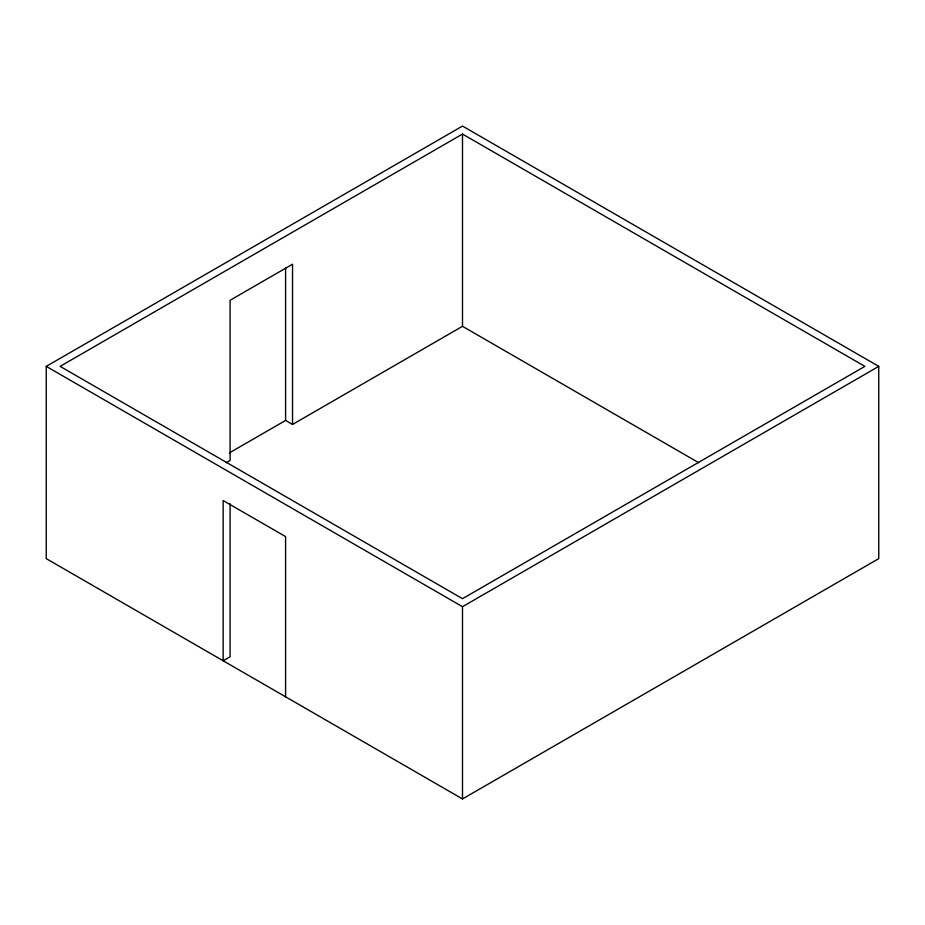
<?xml version="1.0" encoding="UTF-8"?>
<svg xmlns="http://www.w3.org/2000/svg" width="925" height="925" viewBox="0 0 925 925"><rect width="100%" height="100%" fill="white"/><g stroke="black" fill="none" stroke-linecap="round" stroke-linejoin="round"><path stroke-width="1.39" d="M46.25 366.369L462.5 126.054L878.75 366.369L878.75 558.631L462.5 798.946L46.25 558.631L46.25 366.369L462.5 606.696L878.75 366.369M462.5 134.067L60.125 366.369L462.5 598.683L864.875 366.369L462.5 134.067L462.5 326.317L698.653 462.662M229.4 452.892L285.594 420.447L292.531 424.448L462.5 326.317M226.347 462.662L230.094 460.5L230.094 300.278L292.531 264.238L292.531 424.448M462.5 606.696L462.5 798.946M285.594 267.452L285.594 420.447M285.594 696.814L285.594 536.592L223.156 500.552L223.156 660.762L230.094 656.762L230.094 503.767"/></g></svg>
